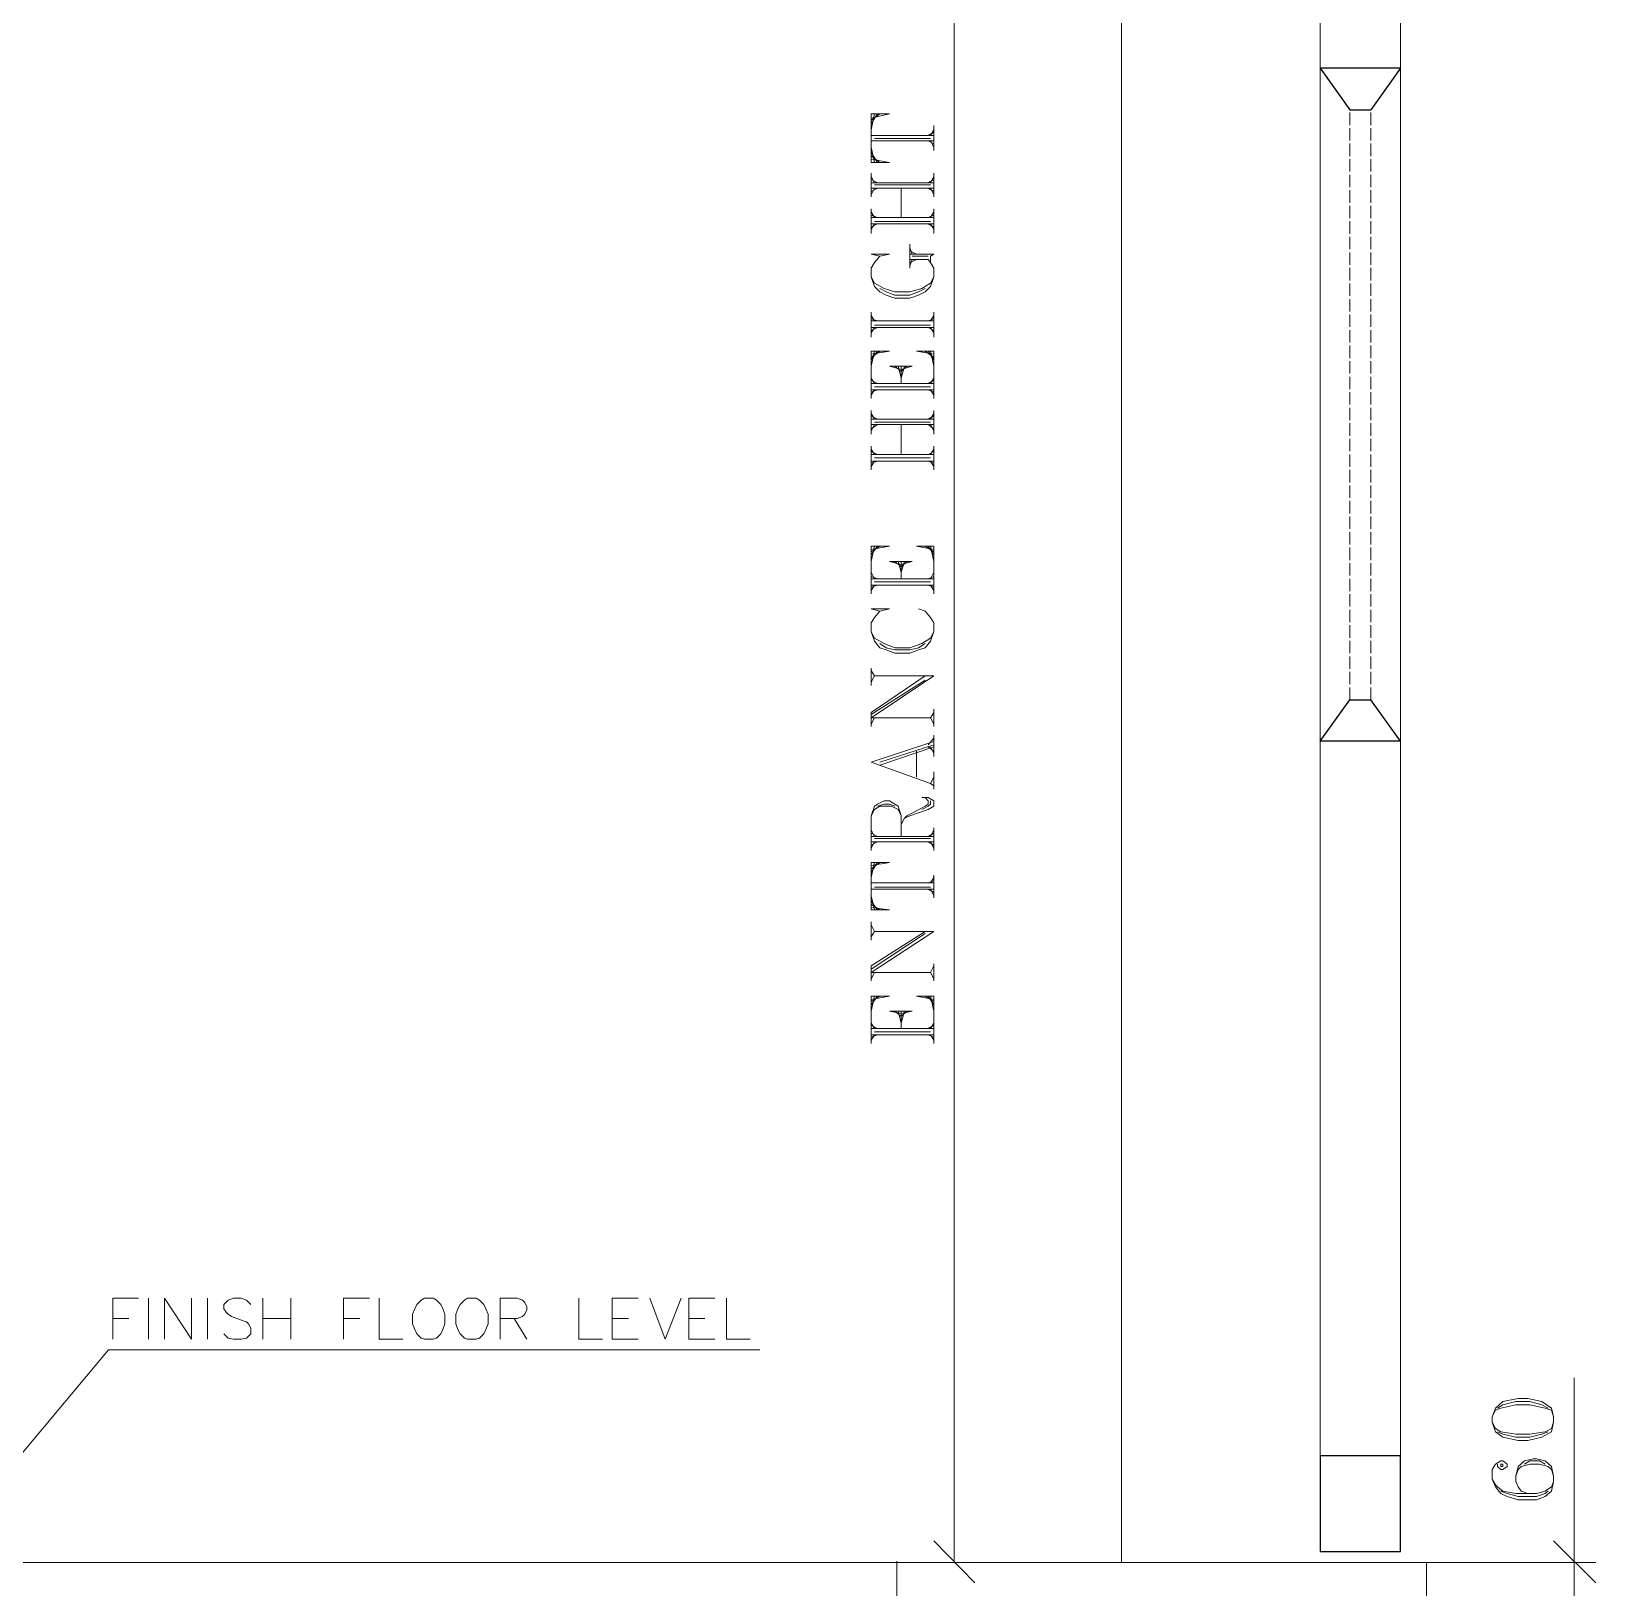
# Model space of a CAD drawing. Header units: inches. Extents: x 21 to 9510, y 4543 to 8390.
# Drawn here: x 7894 to 9404, y 5389 to 6892 of the extents above; entities that cross this region are included whole.
import ezdxf

# ---------------------------------------------------------------- set-up
doc = ezdxf.new("R2010")
doc.units = ezdxf.units.IN
doc.header["$MEASUREMENT"] = 0
doc.linetypes.add('ACAD_ISO02W100', pattern=[15, 12, -3])
doc.layers.add('DL', color=8, linetype='ACAD_ISO02W100', lineweight=0)

msp = doc.modelspace()

# ---------------------------------------------------------------- linework, layer by layer
at = {"ltscale": 4}
for p, q in [((9137.914, 6855.793, -137), (9166.407, 6815.793, -137)), ((9215.348, 6855.793, -137), (9137.914, 6855.793, -137)), ((9137.914, 6855.793, -137), (9166.407, 6815.793, -137)), ((9215.348, 6855.793, -137), (9137.914, 6855.793, -137)), ((9215.348, 6855.793, -137), (9186.856, 6815.793, -137)), ((9215.348, 6855.793, -137), (9186.856, 6815.793, -137)), ((9166.407, 6815.793, -137), (9186.856, 6815.793, -137)), ((9166.407, 6815.793, -137), (9186.856, 6815.793, -137)), ((9137.914, 6206.042, -137), (9166.407, 6246.042, -137)), ((9137.914, 6206.042, -137), (9166.407, 6246.042, -137)), ((9166.407, 6246.042, -137), (9186.856, 6246.042, -137)), ((9166.407, 6246.042, -137), (9186.856, 6246.042, -137)), ((9215.348, 6206.042, -137), (9186.856, 6246.042, -137)), ((9215.348, 6206.042, -137), (9186.856, 6246.042, -137)), ((9215.348, 6206.042, -137), (9137.914, 6206.042, -137)), ((9215.348, 6206.042, -137), (9137.914, 6206.042, -137))]:
    msp.add_line(p, q, dxfattribs=at)
at = {"color": 7, "linetype": 'Continuous', "lineweight": 20, "transparency": 33554666, "elevation": -137}
for points in [[(8945.953, 5413.335), (8945.953, 8082.295), (8945.953, 8082.295)], [(8945.953, 5413.335), (8945.953, 8082.295), (8945.953, 8082.295)], [(9137.914, 5423.748), (9137.914, 7433.539), (9215.348, 7433.539)], [(9137.914, 5423.748), (9137.914, 7433.539), (9215.348, 7433.539)], [(9215.348, 5423.748), (9215.348, 7433.539), (9215.348, 7433.539)], [(9215.348, 5423.748), (9215.348, 7433.539), (9215.348, 7433.539)], [(8784.545, 5413.335), (8784.545, 7413.753), (8784.545, 7413.753)], [(8784.545, 5413.335), (8784.545, 7413.753), (8784.545, 7413.753)], [(8722.065, 6811.858), (8704.362, 6811.858), (8704.362, 6764.997)], [(8704.362, 6796.237), (8707.486, 6811.858), (8707.486, 6811.858)], [(8704.362, 6802.485), (8710.61, 6811.858), (8710.61, 6811.858)], [(8704.362, 6805.609), (8712.693, 6811.858), (8712.693, 6811.858)], [(8704.362, 6807.692), (8722.065, 6811.858), (8722.065, 6811.858)], [(8722.065, 6811.858), (8704.362, 6811.858), (8704.362, 6764.997)], [(8704.362, 6796.237), (8707.486, 6811.858), (8707.486, 6811.858)], [(8704.362, 6802.485), (8710.61, 6811.858), (8710.61, 6811.858)], [(8704.362, 6805.609), (8712.693, 6811.858), (8712.693, 6811.858)], [(8704.362, 6807.692), (8722.065, 6811.858), (8722.065, 6811.858)], [(8761.636, 6791.031), (8764.76, 6796.237), (8764.76, 6796.237)], [(8761.636, 6791.031), (8764.76, 6796.237), (8764.76, 6796.237)], [(8764.76, 6776.452), (8764.76, 6800.403), (8764.76, 6800.403)], [(8764.76, 6776.452), (8764.76, 6800.403), (8764.76, 6800.403)], [(8704.362, 6791.031), (8764.76, 6791.031), (8764.76, 6791.031)], [(8704.362, 6791.031), (8764.76, 6791.031), (8764.76, 6791.031)], [(8704.362, 6785.824), (8764.76, 6785.824), (8764.76, 6785.824)], [(8704.362, 6785.824), (8764.76, 6785.824), (8764.76, 6785.824)], [(8707.486, 6787.907), (8761.636, 6787.907), (8761.636, 6787.907)], [(8707.486, 6787.907), (8761.636, 6787.907), (8761.636, 6787.907)], [(8759.553, 6791.031), (8764.76, 6794.155), (8764.76, 6794.155)], [(8759.553, 6791.031), (8764.76, 6794.155), (8764.76, 6794.155)], [(8759.553, 6785.824), (8764.76, 6782.7), (8764.76, 6782.7)], [(8759.553, 6785.824), (8764.76, 6782.7), (8764.76, 6782.7)], [(8761.636, 6785.824), (8764.76, 6779.576), (8764.76, 6779.576)], [(8761.636, 6785.824), (8764.76, 6779.576), (8764.76, 6779.576)], [(8704.362, 6779.576), (8707.486, 6764.997), (8707.486, 6764.997)], [(8704.362, 6779.576), (8707.486, 6764.997), (8707.486, 6764.997)], [(8704.362, 6774.369), (8710.61, 6764.997), (8710.61, 6764.997)], [(8704.362, 6774.369), (8710.61, 6764.997), (8710.61, 6764.997)], [(8704.362, 6771.245), (8712.693, 6764.997), (8712.693, 6764.997)], [(8704.362, 6771.245), (8712.693, 6764.997), (8712.693, 6764.997)], [(8704.362, 6768.121), (8722.065, 6764.997), (8722.065, 6764.997)], [(8704.362, 6768.121), (8722.065, 6764.997), (8722.065, 6764.997)], [(8704.362, 6764.997), (8722.065, 6764.997), (8722.065, 6764.997)], [(8704.362, 6764.997), (8722.065, 6764.997), (8722.065, 6764.997)], [(8704.362, 6731.674), (8704.362, 6754.584), (8704.362, 6754.584)], [(8704.362, 6731.674), (8704.362, 6754.584), (8704.362, 6754.584)], [(8704.362, 6751.46), (8707.486, 6745.212), (8707.486, 6745.212)], [(8704.362, 6751.46), (8707.486, 6745.212), (8707.486, 6745.212)], [(8761.636, 6745.212), (8764.76, 6751.46), (8764.76, 6751.46)], [(8761.636, 6745.212), (8764.76, 6751.46), (8764.76, 6751.46)], [(8764.76, 6731.674), (8764.76, 6754.584), (8764.76, 6754.584)], [(8764.76, 6731.674), (8764.76, 6754.584), (8764.76, 6754.584)], [(8704.362, 6748.336), (8710.61, 6745.212), (8710.61, 6745.212)], [(8704.362, 6748.336), (8710.61, 6745.212), (8710.61, 6745.212)], [(8704.362, 6745.212), (8764.76, 6745.212), (8764.76, 6745.212)], [(8704.362, 6745.212), (8764.76, 6745.212), (8764.76, 6745.212)], [(8704.362, 6740.005), (8764.76, 6740.005), (8764.76, 6740.005)], [(8704.362, 6733.757), (8707.486, 6740.005), (8707.486, 6740.005)], [(8704.362, 6736.881), (8710.61, 6740.005), (8710.61, 6740.005)], [(8704.362, 6740.005), (8764.76, 6740.005), (8764.76, 6740.005)], [(8704.362, 6733.757), (8707.486, 6740.005), (8707.486, 6740.005)], [(8704.362, 6736.881), (8710.61, 6740.005), (8710.61, 6740.005)], [(8707.486, 6743.129), (8761.636, 6743.129), (8761.636, 6743.129)], [(8707.486, 6743.129), (8761.636, 6743.129), (8761.636, 6743.129)], [(8733.519, 6711.889), (8733.519, 6740.005), (8733.519, 6740.005)], [(8733.519, 6711.889), (8733.519, 6740.005), (8733.519, 6740.005)], [(8759.553, 6745.212), (8764.76, 6748.336), (8764.76, 6748.336)], [(8759.553, 6745.212), (8764.76, 6748.336), (8764.76, 6748.336)], [(8759.553, 6740.005), (8764.76, 6736.881), (8764.76, 6736.881)], [(8759.553, 6740.005), (8764.76, 6736.881), (8764.76, 6736.881)], [(8761.636, 6740.005), (8764.76, 6733.757), (8764.76, 6733.757)], [(8761.636, 6740.005), (8764.76, 6733.757), (8764.76, 6733.757)], [(8704.362, 6696.269), (8704.362, 6720.219), (8704.362, 6720.219)], [(8704.362, 6696.269), (8704.362, 6720.219), (8704.362, 6720.219)], [(8764.76, 6696.269), (8764.76, 6720.219), (8764.76, 6720.219)], [(8764.76, 6696.269), (8764.76, 6720.219), (8764.76, 6720.219)], [(8704.362, 6717.095), (8707.486, 6711.889), (8707.486, 6711.889)], [(8704.362, 6717.095), (8707.486, 6711.889), (8707.486, 6711.889)], [(8704.362, 6713.971), (8710.61, 6711.889), (8710.61, 6711.889)], [(8704.362, 6713.971), (8710.61, 6711.889), (8710.61, 6711.889)], [(8704.362, 6711.889), (8764.76, 6711.889), (8764.76, 6711.889)], [(8704.362, 6711.889), (8764.76, 6711.889), (8764.76, 6711.889)], [(8704.362, 6705.641), (8764.76, 6705.641), (8764.76, 6705.641)], [(8704.362, 6700.434), (8707.486, 6705.641), (8707.486, 6705.641)], [(8704.362, 6702.517), (8710.61, 6705.641), (8710.61, 6705.641)], [(8704.362, 6705.641), (8764.76, 6705.641), (8764.76, 6705.641)], [(8704.362, 6700.434), (8707.486, 6705.641), (8707.486, 6705.641)], [(8704.362, 6702.517), (8710.61, 6705.641), (8710.61, 6705.641)], [(8707.486, 6707.723), (8761.636, 6707.723), (8761.636, 6707.723)], [(8707.486, 6707.723), (8761.636, 6707.723), (8761.636, 6707.723)], [(8759.553, 6711.889), (8764.76, 6713.971), (8764.76, 6713.971)], [(8759.553, 6711.889), (8764.76, 6713.971), (8764.76, 6713.971)], [(8759.553, 6705.641), (8764.76, 6702.517), (8764.76, 6702.517)], [(8759.553, 6705.641), (8764.76, 6702.517), (8764.76, 6702.517)], [(8761.636, 6711.889), (8764.76, 6717.095), (8764.76, 6717.095)], [(8761.636, 6711.889), (8764.76, 6717.095), (8764.76, 6717.095)], [(8761.636, 6705.641), (8764.76, 6700.434), (8764.76, 6700.434)], [(8761.636, 6705.641), (8764.76, 6700.434), (8764.76, 6700.434)], [(8712.693, 6674.4), (8704.362, 6676.483), (8722.065, 6676.483), (8712.693, 6674.4), (8707.486, 6668.152), (8704.362, 6662.946), (8704.362, 6654.615), (8707.486, 6645.243), (8712.693, 6640.036), (8718.941, 6636.912), (8727.271, 6633.788), (8741.85, 6633.788), (8750.181, 6636.912), (8756.429, 6640.036), (8761.636, 6645.243), (8764.76, 6654.615), (8764.76, 6662.946), (8761.636, 6668.152), (8761.636, 6674.4), (8764.76, 6676.483), (8741.85, 6676.483)], [(8712.693, 6674.4), (8704.362, 6676.483), (8722.065, 6676.483), (8712.693, 6674.4), (8707.486, 6668.152), (8704.362, 6662.946), (8704.362, 6654.615), (8707.486, 6645.243), (8712.693, 6640.036), (8718.941, 6636.912), (8727.271, 6633.788), (8741.85, 6633.788), (8750.181, 6636.912), (8756.429, 6640.036), (8761.636, 6645.243), (8764.76, 6654.615), (8764.76, 6662.946), (8761.636, 6668.152), (8761.636, 6674.4), (8764.76, 6676.483), (8741.85, 6676.483)], [(8741.85, 6662.946), (8741.85, 6685.855), (8741.85, 6685.855)], [(8741.85, 6662.946), (8741.85, 6685.855), (8741.85, 6685.855)], [(8741.85, 6682.731), (8743.933, 6676.483), (8743.933, 6676.483)], [(8741.85, 6682.731), (8743.933, 6676.483), (8743.933, 6676.483)], [(8741.85, 6679.607), (8748.098, 6676.483), (8748.098, 6676.483)], [(8741.85, 6679.607), (8748.098, 6676.483), (8748.098, 6676.483)], [(8741.85, 6671.276), (8759.553, 6671.276), (8761.636, 6668.152)], [(8741.85, 6665.028), (8743.933, 6671.276), (8743.933, 6671.276)], [(8741.85, 6668.152), (8748.098, 6671.276), (8748.098, 6671.276)], [(8741.85, 6671.276), (8759.553, 6671.276), (8761.636, 6668.152)], [(8741.85, 6665.028), (8743.933, 6671.276), (8743.933, 6671.276)], [(8741.85, 6668.152), (8748.098, 6671.276), (8748.098, 6671.276)], [(8743.933, 6674.4), (8759.553, 6674.4), (8759.553, 6674.4)], [(8743.933, 6674.4), (8759.553, 6674.4), (8759.553, 6674.4)], [(8704.362, 6654.615), (8707.486, 6648.367), (8716.858, 6643.16), (8727.271, 6640.036), (8741.85, 6640.036), (8753.305, 6643.16), (8761.636, 6648.367), (8764.76, 6654.615)], [(8704.362, 6654.615), (8707.486, 6648.367), (8716.858, 6643.16), (8727.271, 6640.036), (8741.85, 6640.036), (8753.305, 6643.16), (8761.636, 6648.367), (8764.76, 6654.615)], [(8712.693, 6643.16), (8718.941, 6640.036), (8727.271, 6636.912), (8741.85, 6636.912), (8750.181, 6640.036), (8756.429, 6643.16)], [(8712.693, 6643.16), (8718.941, 6640.036), (8727.271, 6636.912), (8741.85, 6636.912), (8750.181, 6640.036), (8756.429, 6643.16)], [(8704.362, 6596.3), (8704.362, 6620.251), (8704.362, 6620.251)], [(8704.362, 6596.3), (8704.362, 6620.251), (8704.362, 6620.251)], [(8704.362, 6617.127), (8707.486, 6611.92), (8707.486, 6611.92)], [(8704.362, 6617.127), (8707.486, 6611.92), (8707.486, 6611.92)], [(8761.636, 6611.92), (8764.76, 6617.127), (8764.76, 6617.127)], [(8761.636, 6611.92), (8764.76, 6617.127), (8764.76, 6617.127)], [(8764.76, 6596.3), (8764.76, 6620.251), (8764.76, 6620.251)], [(8764.76, 6596.3), (8764.76, 6620.251), (8764.76, 6620.251)], [(8704.362, 6614.003), (8710.61, 6611.92), (8710.61, 6611.92)], [(8704.362, 6614.003), (8710.61, 6611.92), (8710.61, 6611.92)], [(8704.362, 6611.92), (8764.76, 6611.92), (8764.76, 6611.92)], [(8704.362, 6611.92), (8764.76, 6611.92), (8764.76, 6611.92)], [(8704.362, 6605.672), (8764.76, 6605.672), (8764.76, 6605.672)], [(8704.362, 6600.465), (8707.486, 6605.672), (8707.486, 6605.672)], [(8704.362, 6602.548), (8710.61, 6605.672), (8710.61, 6605.672)], [(8704.362, 6605.672), (8764.76, 6605.672), (8764.76, 6605.672)], [(8704.362, 6600.465), (8707.486, 6605.672), (8707.486, 6605.672)], [(8704.362, 6602.548), (8710.61, 6605.672), (8710.61, 6605.672)], [(8707.486, 6607.754), (8761.636, 6607.754), (8761.636, 6607.754)], [(8707.486, 6607.754), (8761.636, 6607.754), (8761.636, 6607.754)], [(8759.553, 6611.92), (8764.76, 6614.003), (8764.76, 6614.003)], [(8759.553, 6611.92), (8764.76, 6614.003), (8764.76, 6614.003)], [(8759.553, 6605.672), (8764.76, 6602.548), (8764.76, 6602.548)], [(8759.553, 6605.672), (8764.76, 6602.548), (8764.76, 6602.548)], [(8761.636, 6605.672), (8764.76, 6600.465), (8764.76, 6600.465)], [(8761.636, 6605.672), (8764.76, 6600.465), (8764.76, 6600.465)], [(8704.362, 6536.943), (8704.362, 6582.762), (8722.065, 6582.762)], [(8704.362, 6568.183), (8707.486, 6582.762), (8707.486, 6582.762)], [(8704.362, 6574.432), (8710.61, 6582.762), (8710.61, 6582.762)], [(8704.362, 6576.514), (8712.693, 6582.762), (8712.693, 6582.762)], [(8704.362, 6579.638), (8722.065, 6582.762), (8722.065, 6582.762)], [(8704.362, 6536.943), (8704.362, 6582.762), (8722.065, 6582.762)], [(8704.362, 6568.183), (8707.486, 6582.762), (8707.486, 6582.762)], [(8704.362, 6574.432), (8710.61, 6582.762), (8710.61, 6582.762)], [(8704.362, 6576.514), (8712.693, 6582.762), (8712.693, 6582.762)], [(8704.362, 6579.638), (8722.065, 6582.762), (8722.065, 6582.762)], [(8764.76, 6536.943), (8764.76, 6582.762), (8748.098, 6582.762)], [(8764.76, 6579.638), (8748.098, 6582.762), (8748.098, 6582.762)], [(8764.76, 6536.943), (8764.76, 6582.762), (8748.098, 6582.762)], [(8764.76, 6579.638), (8748.098, 6582.762), (8748.098, 6582.762)], [(8764.76, 6576.514), (8756.429, 6582.762), (8756.429, 6582.762)], [(8764.76, 6576.514), (8756.429, 6582.762), (8756.429, 6582.762)], [(8764.76, 6574.432), (8759.553, 6582.762), (8759.553, 6582.762)], [(8764.76, 6574.432), (8759.553, 6582.762), (8759.553, 6582.762)], [(8764.76, 6568.183), (8761.636, 6582.762), (8761.636, 6582.762)], [(8764.76, 6568.183), (8761.636, 6582.762), (8761.636, 6582.762)], [(8704.362, 6556.729), (8707.486, 6551.522), (8707.486, 6551.522)], [(8704.362, 6556.729), (8707.486, 6551.522), (8707.486, 6551.522)], [(8704.362, 6554.646), (8710.61, 6551.522), (8710.61, 6551.522)], [(8704.362, 6554.646), (8710.61, 6551.522), (8710.61, 6551.522)], [(8722.065, 6568.183), (8743.933, 6568.183), (8743.933, 6568.183)], [(8722.065, 6568.183), (8733.519, 6565.059), (8743.933, 6568.183)], [(8722.065, 6568.183), (8743.933, 6568.183), (8743.933, 6568.183)], [(8722.065, 6568.183), (8733.519, 6565.059), (8743.933, 6568.183)], [(8727.271, 6568.183), (8733.519, 6562.977), (8738.726, 6568.183)], [(8727.271, 6568.183), (8733.519, 6562.977), (8738.726, 6568.183)], [(8730.395, 6568.183), (8733.519, 6556.729), (8736.643, 6568.183)], [(8730.395, 6568.183), (8733.519, 6556.729), (8736.643, 6568.183)], [(8733.519, 6551.522), (8733.519, 6568.183), (8733.519, 6568.183)], [(8733.519, 6551.522), (8733.519, 6568.183), (8733.519, 6568.183)], [(8759.553, 6551.522), (8764.76, 6554.646), (8764.76, 6554.646)], [(8759.553, 6551.522), (8764.76, 6554.646), (8764.76, 6554.646)], [(8761.636, 6551.522), (8764.76, 6556.729), (8764.76, 6556.729)], [(8761.636, 6551.522), (8764.76, 6556.729), (8764.76, 6556.729)], [(8704.362, 6551.522), (8764.76, 6551.522), (8764.76, 6551.522)], [(8704.362, 6551.522), (8764.76, 6551.522), (8764.76, 6551.522)], [(8704.362, 6545.274), (8764.76, 6545.274), (8764.76, 6545.274)], [(8704.362, 6540.067), (8707.486, 6545.274), (8707.486, 6545.274)], [(8704.362, 6543.191), (8710.61, 6545.274), (8710.61, 6545.274)], [(8704.362, 6545.274), (8764.76, 6545.274), (8764.76, 6545.274)], [(8704.362, 6540.067), (8707.486, 6545.274), (8707.486, 6545.274)], [(8704.362, 6543.191), (8710.61, 6545.274), (8710.61, 6545.274)], [(8707.486, 6548.398), (8761.636, 6548.398), (8761.636, 6548.398)], [(8707.486, 6548.398), (8761.636, 6548.398), (8761.636, 6548.398)], [(8759.553, 6545.274), (8764.76, 6543.191), (8764.76, 6543.191)], [(8759.553, 6545.274), (8764.76, 6543.191), (8764.76, 6543.191)], [(8761.636, 6545.274), (8764.76, 6540.067), (8764.76, 6540.067)], [(8761.636, 6545.274), (8764.76, 6540.067), (8764.76, 6540.067)], [(8704.362, 6502.579), (8704.362, 6525.488), (8704.362, 6525.488)], [(8704.362, 6502.579), (8704.362, 6525.488), (8704.362, 6525.488)], [(8764.76, 6502.579), (8764.76, 6525.488), (8764.76, 6525.488)], [(8764.76, 6502.579), (8764.76, 6525.488), (8764.76, 6525.488)], [(8704.362, 6522.364), (8707.486, 6517.158), (8707.486, 6517.158)], [(8704.362, 6522.364), (8707.486, 6517.158), (8707.486, 6517.158)], [(8704.362, 6520.282), (8710.61, 6517.158), (8710.61, 6517.158)], [(8704.362, 6520.282), (8710.61, 6517.158), (8710.61, 6517.158)], [(8704.362, 6517.158), (8764.76, 6517.158), (8764.76, 6517.158)], [(8704.362, 6517.158), (8764.76, 6517.158), (8764.76, 6517.158)], [(8704.362, 6511.951), (8764.76, 6511.951), (8764.76, 6511.951)], [(8704.362, 6505.703), (8707.486, 6511.951), (8707.486, 6511.951)], [(8704.362, 6507.786), (8710.61, 6511.951), (8710.61, 6511.951)], [(8704.362, 6511.951), (8764.76, 6511.951), (8764.76, 6511.951)], [(8704.362, 6505.703), (8707.486, 6511.951), (8707.486, 6511.951)], [(8704.362, 6507.786), (8710.61, 6511.951), (8710.61, 6511.951)], [(8707.486, 6514.034), (8761.636, 6514.034), (8761.636, 6514.034)], [(8707.486, 6514.034), (8761.636, 6514.034), (8761.636, 6514.034)], [(8733.519, 6482.793), (8733.519, 6511.951), (8733.519, 6511.951)], [(8733.519, 6482.793), (8733.519, 6511.951), (8733.519, 6511.951)], [(8759.553, 6517.158), (8764.76, 6520.282), (8764.76, 6520.282)], [(8759.553, 6517.158), (8764.76, 6520.282), (8764.76, 6520.282)], [(8759.553, 6511.951), (8764.76, 6507.786), (8764.76, 6507.786)], [(8759.553, 6511.951), (8764.76, 6507.786), (8764.76, 6507.786)], [(8761.636, 6517.158), (8764.76, 6522.364), (8764.76, 6522.364)], [(8761.636, 6517.158), (8764.76, 6522.364), (8764.76, 6522.364)], [(8761.636, 6511.951), (8764.76, 6505.703), (8764.76, 6505.703)], [(8761.636, 6511.951), (8764.76, 6505.703), (8764.76, 6505.703)], [(8704.362, 6468.215), (8704.362, 6491.124), (8704.362, 6491.124)], [(8704.362, 6468.215), (8704.362, 6491.124), (8704.362, 6491.124)], [(8704.362, 6488), (8707.486, 6482.793), (8707.486, 6482.793)], [(8704.362, 6488), (8707.486, 6482.793), (8707.486, 6482.793)], [(8704.362, 6485.917), (8710.61, 6482.793), (8710.61, 6482.793)], [(8704.362, 6485.917), (8710.61, 6482.793), (8710.61, 6482.793)], [(8704.362, 6482.793), (8764.76, 6482.793), (8764.76, 6482.793)], [(8704.362, 6482.793), (8764.76, 6482.793), (8764.76, 6482.793)], [(8707.486, 6479.669), (8761.636, 6479.669), (8761.636, 6479.669)], [(8707.486, 6479.669), (8761.636, 6479.669), (8761.636, 6479.669)], [(8759.553, 6482.793), (8764.76, 6485.917), (8764.76, 6485.917)], [(8759.553, 6482.793), (8764.76, 6485.917), (8764.76, 6485.917)], [(8761.636, 6482.793), (8764.76, 6488), (8764.76, 6488)], [(8761.636, 6482.793), (8764.76, 6488), (8764.76, 6488)], [(8764.76, 6468.215), (8764.76, 6491.124), (8764.76, 6491.124)], [(8764.76, 6468.215), (8764.76, 6491.124), (8764.76, 6491.124)], [(8704.362, 6476.545), (8764.76, 6476.545), (8764.76, 6476.545)], [(8704.362, 6471.339), (8707.486, 6476.545), (8707.486, 6476.545)], [(8704.362, 6474.463), (8710.61, 6476.545), (8710.61, 6476.545)], [(8704.362, 6476.545), (8764.76, 6476.545), (8764.76, 6476.545)], [(8704.362, 6471.339), (8707.486, 6476.545), (8707.486, 6476.545)], [(8704.362, 6474.463), (8710.61, 6476.545), (8710.61, 6476.545)], [(8759.553, 6476.545), (8764.76, 6474.463), (8764.76, 6474.463)], [(8759.553, 6476.545), (8764.76, 6474.463), (8764.76, 6474.463)], [(8761.636, 6476.545), (8764.76, 6471.339), (8764.76, 6471.339)], [(8761.636, 6476.545), (8764.76, 6471.339), (8764.76, 6471.339)], [(8704.362, 6348.46), (8704.362, 6394.279), (8722.065, 6394.279)], [(8704.362, 6379.701), (8707.486, 6394.279), (8707.486, 6394.279)], [(8704.362, 6385.949), (8710.61, 6394.279), (8710.61, 6394.279)], [(8704.362, 6389.073), (8712.693, 6394.279), (8712.693, 6394.279)], [(8704.362, 6391.155), (8722.065, 6394.279), (8722.065, 6394.279)], [(8704.362, 6348.46), (8704.362, 6394.279), (8722.065, 6394.279)], [(8704.362, 6379.701), (8707.486, 6394.279), (8707.486, 6394.279)], [(8704.362, 6385.949), (8710.61, 6394.279), (8710.61, 6394.279)], [(8704.362, 6389.073), (8712.693, 6394.279), (8712.693, 6394.279)], [(8704.362, 6391.155), (8722.065, 6394.279), (8722.065, 6394.279)], [(8764.76, 6348.46), (8764.76, 6394.279), (8748.098, 6394.279)], [(8764.76, 6391.155), (8748.098, 6394.279), (8748.098, 6394.279)], [(8764.76, 6348.46), (8764.76, 6394.279), (8748.098, 6394.279)], [(8764.76, 6391.155), (8748.098, 6394.279), (8748.098, 6394.279)], [(8764.76, 6389.073), (8756.429, 6394.279), (8756.429, 6394.279)], [(8764.76, 6389.073), (8756.429, 6394.279), (8756.429, 6394.279)], [(8764.76, 6385.949), (8759.553, 6394.279), (8759.553, 6394.279)], [(8764.76, 6385.949), (8759.553, 6394.279), (8759.553, 6394.279)], [(8764.76, 6379.701), (8761.636, 6394.279), (8761.636, 6394.279)], [(8764.76, 6379.701), (8761.636, 6394.279), (8761.636, 6394.279)], [(8722.065, 6379.701), (8743.933, 6379.701), (8743.933, 6379.701)], [(8722.065, 6379.701), (8733.519, 6376.577), (8743.933, 6379.701)], [(8722.065, 6379.701), (8743.933, 6379.701), (8743.933, 6379.701)], [(8722.065, 6379.701), (8733.519, 6376.577), (8743.933, 6379.701)], [(8727.271, 6379.701), (8733.519, 6374.494), (8738.726, 6379.701)], [(8727.271, 6379.701), (8733.519, 6374.494), (8738.726, 6379.701)], [(8730.395, 6379.701), (8733.519, 6369.287), (8736.643, 6379.701)], [(8730.395, 6379.701), (8733.519, 6369.287), (8736.643, 6379.701)], [(8733.519, 6363.039), (8733.519, 6379.701), (8733.519, 6379.701)], [(8733.519, 6363.039), (8733.519, 6379.701), (8733.519, 6379.701)], [(8704.362, 6369.287), (8707.486, 6363.039), (8707.486, 6363.039)], [(8704.362, 6369.287), (8707.486, 6363.039), (8707.486, 6363.039)], [(8704.362, 6365.122), (8710.61, 6363.039), (8710.61, 6363.039)], [(8704.362, 6365.122), (8710.61, 6363.039), (8710.61, 6363.039)], [(8704.362, 6363.039), (8764.76, 6363.039), (8764.76, 6363.039)], [(8704.362, 6363.039), (8764.76, 6363.039), (8764.76, 6363.039)], [(8707.486, 6359.915), (8761.636, 6359.915), (8761.636, 6359.915)], [(8707.486, 6359.915), (8761.636, 6359.915), (8761.636, 6359.915)], [(8759.553, 6363.039), (8764.76, 6365.122), (8764.76, 6365.122)], [(8759.553, 6363.039), (8764.76, 6365.122), (8764.76, 6365.122)], [(8761.636, 6363.039), (8764.76, 6369.287), (8764.76, 6369.287)], [(8761.636, 6363.039), (8764.76, 6369.287), (8764.76, 6369.287)], [(8704.362, 6356.791), (8764.76, 6356.791), (8764.76, 6356.791)], [(8704.362, 6351.584), (8707.486, 6356.791), (8707.486, 6356.791)], [(8704.362, 6354.708), (8710.61, 6356.791), (8710.61, 6356.791)], [(8704.362, 6356.791), (8764.76, 6356.791), (8764.76, 6356.791)], [(8704.362, 6351.584), (8707.486, 6356.791), (8707.486, 6356.791)], [(8704.362, 6354.708), (8710.61, 6356.791), (8710.61, 6356.791)], [(8759.553, 6356.791), (8764.76, 6354.708), (8764.76, 6354.708)], [(8759.553, 6356.791), (8764.76, 6354.708), (8764.76, 6354.708)], [(8761.636, 6356.791), (8764.76, 6351.584), (8764.76, 6351.584)], [(8761.636, 6356.791), (8764.76, 6351.584), (8764.76, 6351.584)], [(8712.693, 6331.799), (8704.362, 6333.881), (8722.065, 6333.881), (8712.693, 6331.799), (8707.486, 6325.551), (8704.362, 6320.344), (8704.362, 6312.013), (8707.486, 6302.641), (8712.693, 6296.393), (8718.941, 6294.31), (8727.271, 6291.186), (8741.85, 6291.186), (8750.181, 6294.31), (8756.429, 6296.393), (8761.636, 6302.641), (8764.76, 6312.013), (8764.76, 6320.344), (8761.636, 6325.551), (8756.429, 6331.799), (8750.181, 6333.881)], [(8712.693, 6331.799), (8704.362, 6333.881), (8722.065, 6333.881), (8712.693, 6331.799), (8707.486, 6325.551), (8704.362, 6320.344), (8704.362, 6312.013), (8707.486, 6302.641), (8712.693, 6296.393), (8718.941, 6294.31), (8727.271, 6291.186), (8741.85, 6291.186), (8750.181, 6294.31), (8756.429, 6296.393), (8761.636, 6302.641), (8764.76, 6312.013), (8764.76, 6320.344), (8761.636, 6325.551), (8756.429, 6331.799), (8750.181, 6333.881)], [(8704.362, 6312.013), (8707.486, 6305.765), (8716.858, 6300.559), (8727.271, 6296.393), (8741.85, 6296.393), (8753.305, 6300.559), (8761.636, 6305.765), (8764.76, 6312.013)], [(8704.362, 6312.013), (8707.486, 6305.765), (8716.858, 6300.559), (8727.271, 6296.393), (8741.85, 6296.393), (8753.305, 6300.559), (8761.636, 6305.765), (8764.76, 6312.013)], [(8712.693, 6300.559), (8718.941, 6296.393), (8727.271, 6294.31), (8741.85, 6294.31), (8750.181, 6296.393), (8756.429, 6300.559)], [(8712.693, 6300.559), (8718.941, 6296.393), (8727.271, 6294.31), (8741.85, 6294.31), (8750.181, 6296.393), (8756.429, 6300.559)], [(8704.362, 6259.946), (8704.362, 6276.608), (8704.362, 6276.608)], [(8704.362, 6259.946), (8704.362, 6276.608), (8704.362, 6276.608)], [(8704.362, 6263.07), (8707.486, 6269.318), (8704.362, 6274.525)], [(8704.362, 6263.07), (8707.486, 6269.318), (8704.362, 6274.525)], [(8761.636, 6228.706), (8704.362, 6228.706), (8764.76, 6269.318)], [(8704.362, 6233.913), (8756.429, 6269.318), (8756.429, 6269.318)], [(8761.636, 6228.706), (8704.362, 6228.706), (8764.76, 6269.318)], [(8704.362, 6233.913), (8756.429, 6269.318), (8756.429, 6269.318)], [(8707.486, 6269.318), (8764.76, 6269.318), (8764.76, 6269.318)], [(8707.486, 6269.318), (8764.76, 6269.318), (8764.76, 6269.318)], [(8704.362, 6231.83), (8756.429, 6265.153), (8756.429, 6265.153)], [(8704.362, 6231.83), (8756.429, 6265.153), (8756.429, 6265.153)], [(8764.76, 6220.375), (8764.76, 6237.037), (8764.76, 6237.037)], [(8764.76, 6220.375), (8764.76, 6237.037), (8764.76, 6237.037)], [(8704.362, 6220.375), (8704.362, 6233.913), (8704.362, 6233.913)], [(8704.362, 6220.375), (8704.362, 6233.913), (8704.362, 6233.913)], [(8704.362, 6222.458), (8707.486, 6228.706), (8707.486, 6228.706)], [(8704.362, 6222.458), (8707.486, 6228.706), (8707.486, 6228.706)], [(8764.76, 6222.458), (8761.636, 6228.706), (8764.76, 6233.913)], [(8764.76, 6222.458), (8761.636, 6228.706), (8764.76, 6233.913)], [(8759.553, 6202.672), (8764.76, 6208.92), (8764.76, 6208.92)], [(8759.553, 6202.672), (8764.76, 6208.92), (8764.76, 6208.92)], [(8764.76, 6191.218), (8764.76, 6212.044), (8764.76, 6212.044)], [(8764.76, 6191.218), (8764.76, 6212.044), (8764.76, 6212.044)], [(8704.362, 6186.011), (8764.76, 6205.796), (8764.76, 6205.796)], [(8704.362, 6186.011), (8764.76, 6205.796), (8764.76, 6205.796)], [(8712.693, 6186.011), (8764.76, 6202.672), (8764.76, 6202.672)], [(8712.693, 6186.011), (8764.76, 6202.672), (8764.76, 6202.672)], [(8712.693, 6182.887), (8764.76, 6200.59), (8764.76, 6200.59)], [(8712.693, 6182.887), (8764.76, 6200.59), (8764.76, 6200.59)], [(8748.098, 6171.432), (8748.098, 6196.424), (8748.098, 6196.424)], [(8748.098, 6171.432), (8748.098, 6196.424), (8748.098, 6196.424)], [(8759.553, 6200.59), (8764.76, 6196.424), (8764.76, 6196.424)], [(8759.553, 6200.59), (8764.76, 6196.424), (8764.76, 6196.424)], [(8761.636, 6200.59), (8764.76, 6194.342), (8764.76, 6194.342)], [(8761.636, 6200.59), (8764.76, 6194.342), (8764.76, 6194.342)], [(8704.362, 6186.011), (8761.636, 6165.184), (8761.636, 6165.184)], [(8704.362, 6186.011), (8761.636, 6165.184), (8761.636, 6165.184)], [(8764.76, 6159.977), (8764.76, 6176.639), (8764.76, 6176.639)], [(8764.76, 6159.977), (8764.76, 6176.639), (8764.76, 6176.639)], [(8764.76, 6163.101), (8761.636, 6165.184), (8764.76, 6171.432)], [(8764.76, 6163.101), (8761.636, 6165.184), (8764.76, 6171.432)], [(8704.362, 6100.621), (8704.362, 6133.944), (8707.486, 6143.316), (8710.61, 6145.399), (8716.858, 6148.523), (8722.065, 6148.523), (8727.271, 6145.399), (8730.395, 6143.316), (8733.519, 6133.944), (8733.519, 6114.158)], [(8704.362, 6100.621), (8704.362, 6133.944), (8707.486, 6143.316), (8710.61, 6145.399), (8716.858, 6148.523), (8722.065, 6148.523), (8727.271, 6145.399), (8730.395, 6143.316), (8733.519, 6133.944), (8733.519, 6114.158)], [(8733.519, 6125.613), (8736.643, 6131.861), (8741.85, 6133.944), (8759.553, 6140.192), (8764.76, 6143.316), (8764.76, 6148.523), (8759.553, 6151.647), (8753.305, 6151.647)], [(8733.519, 6125.613), (8736.643, 6131.861), (8741.85, 6133.944), (8759.553, 6140.192), (8764.76, 6143.316), (8764.76, 6148.523), (8759.553, 6151.647), (8753.305, 6151.647)], [(8736.643, 6131.861), (8738.726, 6133.944), (8756.429, 6143.316), (8759.553, 6145.399), (8759.553, 6148.523), (8756.429, 6151.647)], [(8736.643, 6131.861), (8738.726, 6133.944), (8756.429, 6143.316), (8759.553, 6145.399), (8759.553, 6148.523), (8756.429, 6151.647)], [(8753.305, 6140.192), (8759.553, 6143.316), (8761.636, 6145.399), (8761.636, 6148.523)], [(8753.305, 6140.192), (8759.553, 6143.316), (8761.636, 6145.399), (8761.636, 6148.523)], [(8704.362, 6133.944), (8707.486, 6140.192), (8712.693, 6143.316), (8724.147, 6143.316), (8730.395, 6140.192), (8733.519, 6133.944)], [(8704.362, 6133.944), (8707.486, 6140.192), (8712.693, 6143.316), (8724.147, 6143.316), (8730.395, 6140.192), (8733.519, 6133.944)], [(8710.61, 6143.316), (8716.858, 6145.399), (8722.065, 6145.399), (8727.271, 6143.316)], [(8710.61, 6143.316), (8716.858, 6145.399), (8722.065, 6145.399), (8727.271, 6143.316)], [(8704.362, 6120.406), (8707.486, 6114.158), (8707.486, 6114.158)], [(8704.362, 6120.406), (8707.486, 6114.158), (8707.486, 6114.158)], [(8704.362, 6117.282), (8710.61, 6114.158), (8710.61, 6114.158)], [(8704.362, 6117.282), (8710.61, 6114.158), (8710.61, 6114.158)], [(8759.553, 6114.158), (8764.76, 6117.282), (8764.76, 6117.282)], [(8759.553, 6114.158), (8764.76, 6117.282), (8764.76, 6117.282)], [(8761.636, 6114.158), (8764.76, 6120.406), (8764.76, 6120.406)], [(8761.636, 6114.158), (8764.76, 6120.406), (8764.76, 6120.406)], [(8764.76, 6100.621), (8764.76, 6122.489), (8764.76, 6122.489)], [(8764.76, 6100.621), (8764.76, 6122.489), (8764.76, 6122.489)], [(8704.362, 6114.158), (8764.76, 6114.158), (8764.76, 6114.158)], [(8704.362, 6114.158), (8764.76, 6114.158), (8764.76, 6114.158)], [(8704.362, 6108.952), (8764.76, 6108.952), (8764.76, 6108.952)], [(8704.362, 6102.704), (8707.486, 6108.952), (8707.486, 6108.952)], [(8704.362, 6105.828), (8710.61, 6108.952), (8710.61, 6108.952)], [(8704.362, 6108.952), (8764.76, 6108.952), (8764.76, 6108.952)], [(8704.362, 6102.704), (8707.486, 6108.952), (8707.486, 6108.952)], [(8704.362, 6105.828), (8710.61, 6108.952), (8710.61, 6108.952)], [(8707.486, 6112.076), (8761.636, 6112.076), (8761.636, 6112.076)], [(8707.486, 6112.076), (8761.636, 6112.076), (8761.636, 6112.076)], [(8759.553, 6108.952), (8764.76, 6105.828), (8764.76, 6105.828)], [(8759.553, 6108.952), (8764.76, 6105.828), (8764.76, 6105.828)], [(8761.636, 6108.952), (8764.76, 6102.704), (8764.76, 6102.704)], [(8761.636, 6108.952), (8764.76, 6102.704), (8764.76, 6102.704)], [(8722.065, 6089.166), (8704.362, 6089.166), (8704.362, 6043.347)], [(8704.362, 6074.587), (8707.486, 6089.166), (8707.486, 6089.166)], [(8704.362, 6079.794), (8710.61, 6089.166), (8710.61, 6089.166)], [(8704.362, 6082.918), (8712.693, 6089.166), (8712.693, 6089.166)], [(8704.362, 6086.042), (8722.065, 6089.166), (8722.065, 6089.166)], [(8722.065, 6089.166), (8704.362, 6089.166), (8704.362, 6043.347)], [(8704.362, 6074.587), (8707.486, 6089.166), (8707.486, 6089.166)], [(8704.362, 6079.794), (8710.61, 6089.166), (8710.61, 6089.166)], [(8704.362, 6082.918), (8712.693, 6089.166), (8712.693, 6089.166)], [(8704.362, 6086.042), (8722.065, 6089.166), (8722.065, 6089.166)], [(8759.553, 6069.381), (8764.76, 6071.463), (8764.76, 6071.463)], [(8759.553, 6069.381), (8764.76, 6071.463), (8764.76, 6071.463)], [(8761.636, 6069.381), (8764.76, 6074.587), (8764.76, 6074.587)], [(8761.636, 6069.381), (8764.76, 6074.587), (8764.76, 6074.587)], [(8764.76, 6054.802), (8764.76, 6076.67), (8764.76, 6076.67)], [(8764.76, 6054.802), (8764.76, 6076.67), (8764.76, 6076.67)], [(8704.362, 6069.381), (8764.76, 6069.381), (8764.76, 6069.381)], [(8704.362, 6069.381), (8764.76, 6069.381), (8764.76, 6069.381)], [(8704.362, 6063.133), (8764.76, 6063.133), (8764.76, 6063.133)], [(8704.362, 6063.133), (8764.76, 6063.133), (8764.76, 6063.133)], [(8704.362, 6056.884), (8707.486, 6043.347), (8707.486, 6043.347)], [(8704.362, 6056.884), (8707.486, 6043.347), (8707.486, 6043.347)], [(8707.486, 6065.215), (8761.636, 6065.215), (8761.636, 6065.215)], [(8707.486, 6065.215), (8761.636, 6065.215), (8761.636, 6065.215)], [(8759.553, 6063.133), (8764.76, 6060.009), (8764.76, 6060.009)], [(8759.553, 6063.133), (8764.76, 6060.009), (8764.76, 6060.009)], [(8761.636, 6063.133), (8764.76, 6056.884), (8764.76, 6056.884)], [(8761.636, 6063.133), (8764.76, 6056.884), (8764.76, 6056.884)], [(8704.362, 6051.678), (8710.61, 6043.347), (8710.61, 6043.347)], [(8704.362, 6051.678), (8710.61, 6043.347), (8710.61, 6043.347)], [(8704.362, 6048.554), (8712.693, 6043.347), (8712.693, 6043.347)], [(8704.362, 6048.554), (8712.693, 6043.347), (8712.693, 6043.347)], [(8704.362, 6045.43), (8722.065, 6043.347), (8722.065, 6043.347)], [(8704.362, 6045.43), (8722.065, 6043.347), (8722.065, 6043.347)], [(8704.362, 6043.347), (8722.065, 6043.347), (8722.065, 6043.347)], [(8704.362, 6043.347), (8722.065, 6043.347), (8722.065, 6043.347)], [(8704.362, 6014.189), (8704.362, 6031.892), (8704.362, 6031.892)], [(8704.362, 6014.189), (8704.362, 6031.892), (8704.362, 6031.892)], [(8704.362, 6017.313), (8707.486, 6022.52), (8704.362, 6028.768)], [(8704.362, 6017.313), (8707.486, 6022.52), (8704.362, 6028.768)], [(8761.636, 5982.949), (8704.362, 5982.949), (8764.76, 6022.52)], [(8704.362, 5989.197), (8756.429, 6022.52), (8756.429, 6022.52)], [(8761.636, 5982.949), (8704.362, 5982.949), (8764.76, 6022.52)], [(8704.362, 5989.197), (8756.429, 6022.52), (8756.429, 6022.52)], [(8704.362, 5986.073), (8756.429, 6020.438), (8756.429, 6020.438)], [(8704.362, 5986.073), (8756.429, 6020.438), (8756.429, 6020.438)], [(8707.486, 6022.52), (8764.76, 6022.52), (8764.76, 6022.52)], [(8707.486, 6022.52), (8764.76, 6022.52), (8764.76, 6022.52)], [(8704.362, 5974.618), (8704.362, 5989.197), (8704.362, 5989.197)], [(8704.362, 5974.618), (8704.362, 5989.197), (8704.362, 5989.197)], [(8704.362, 5976.701), (8707.486, 5982.949), (8707.486, 5982.949)], [(8704.362, 5976.701), (8707.486, 5982.949), (8707.486, 5982.949)], [(8764.76, 5976.701), (8761.636, 5982.949), (8764.76, 5989.197)], [(8764.76, 5976.701), (8761.636, 5982.949), (8764.76, 5989.197)], [(8764.76, 5974.618), (8764.76, 5991.28), (8764.76, 5991.28)], [(8764.76, 5974.618), (8764.76, 5991.28), (8764.76, 5991.28)], [(8704.362, 5914.221), (8704.362, 5960.04), (8722.065, 5960.04)], [(8704.362, 5945.461), (8707.486, 5960.04), (8707.486, 5960.04)], [(8704.362, 5951.709), (8710.61, 5960.04), (8710.61, 5960.04)], [(8704.362, 5954.833), (8712.693, 5960.04), (8712.693, 5960.04)], [(8704.362, 5956.916), (8722.065, 5960.04), (8722.065, 5960.04)], [(8704.362, 5914.221), (8704.362, 5960.04), (8722.065, 5960.04)], [(8704.362, 5945.461), (8707.486, 5960.04), (8707.486, 5960.04)], [(8704.362, 5951.709), (8710.61, 5960.04), (8710.61, 5960.04)], [(8704.362, 5954.833), (8712.693, 5960.04), (8712.693, 5960.04)], [(8704.362, 5956.916), (8722.065, 5960.04), (8722.065, 5960.04)], [(8764.76, 5914.221), (8764.76, 5960.04), (8748.098, 5960.04)], [(8764.76, 5956.916), (8748.098, 5960.04), (8748.098, 5960.04)], [(8764.76, 5914.221), (8764.76, 5960.04), (8748.098, 5960.04)], [(8764.76, 5956.916), (8748.098, 5960.04), (8748.098, 5960.04)], [(8764.76, 5954.833), (8756.429, 5960.04), (8756.429, 5960.04)], [(8764.76, 5954.833), (8756.429, 5960.04), (8756.429, 5960.04)], [(8764.76, 5951.709), (8759.553, 5960.04), (8759.553, 5960.04)], [(8764.76, 5951.709), (8759.553, 5960.04), (8759.553, 5960.04)], [(8764.76, 5945.461), (8761.636, 5960.04), (8761.636, 5960.04)], [(8764.76, 5945.461), (8761.636, 5960.04), (8761.636, 5960.04)], [(8722.065, 5945.461), (8743.933, 5945.461), (8743.933, 5945.461)], [(8722.065, 5945.461), (8733.519, 5943.378), (8743.933, 5945.461)], [(8722.065, 5945.461), (8743.933, 5945.461), (8743.933, 5945.461)], [(8722.065, 5945.461), (8733.519, 5943.378), (8743.933, 5945.461)], [(8727.271, 5945.461), (8733.519, 5940.254), (8738.726, 5945.461)], [(8727.271, 5945.461), (8733.519, 5940.254), (8738.726, 5945.461)], [(8730.395, 5945.461), (8733.519, 5934.006), (8736.643, 5945.461)], [(8730.395, 5945.461), (8733.519, 5934.006), (8736.643, 5945.461)], [(8733.519, 5928.799), (8733.519, 5945.461), (8733.519, 5945.461)], [(8733.519, 5928.799), (8733.519, 5945.461), (8733.519, 5945.461)], [(8704.362, 5934.006), (8707.486, 5928.799), (8707.486, 5928.799)], [(8704.362, 5934.006), (8707.486, 5928.799), (8707.486, 5928.799)], [(8704.362, 5931.923), (8710.61, 5928.799), (8710.61, 5928.799)], [(8704.362, 5931.923), (8710.61, 5928.799), (8710.61, 5928.799)], [(8704.362, 5928.799), (8764.76, 5928.799), (8764.76, 5928.799)], [(8704.362, 5928.799), (8764.76, 5928.799), (8764.76, 5928.799)], [(8704.362, 5922.551), (8764.76, 5922.551), (8764.76, 5922.551)], [(8704.362, 5917.345), (8707.486, 5922.551), (8707.486, 5922.551)], [(8704.362, 5920.469), (8710.61, 5922.551), (8710.61, 5922.551)], [(8704.362, 5922.551), (8764.76, 5922.551), (8764.76, 5922.551)], [(8704.362, 5917.345), (8707.486, 5922.551), (8707.486, 5922.551)], [(8704.362, 5920.469), (8710.61, 5922.551), (8710.61, 5922.551)], [(8707.486, 5925.675), (8761.636, 5925.675), (8761.636, 5925.675)], [(8707.486, 5925.675), (8761.636, 5925.675), (8761.636, 5925.675)], [(8759.553, 5928.799), (8764.76, 5931.923), (8764.76, 5931.923)], [(8759.553, 5928.799), (8764.76, 5931.923), (8764.76, 5931.923)], [(8759.553, 5922.551), (8764.76, 5920.469), (8764.76, 5920.469)], [(8759.553, 5922.551), (8764.76, 5920.469), (8764.76, 5920.469)], [(8761.636, 5928.799), (8764.76, 5934.006), (8764.76, 5934.006)], [(8761.636, 5928.799), (8764.76, 5934.006), (8764.76, 5934.006)], [(8761.636, 5922.551), (8764.76, 5917.345), (8764.76, 5917.345)], [(8761.636, 5922.551), (8764.76, 5917.345), (8764.76, 5917.345)], [(7972.298, 5628.893), (7972.298, 5668.464), (7997.29, 5668.464)], [(7972.298, 5628.893), (7972.298, 5668.464), (7997.29, 5668.464)], [(8006.663, 5628.893), (8006.663, 5668.464), (8006.663, 5668.464)], [(8006.663, 5628.893), (8006.663, 5668.464), (8006.663, 5668.464)], [(8022.283, 5628.893), (8022.283, 5668.464), (8048.316, 5628.893), (8048.316, 5668.464)], [(8022.283, 5628.893), (8022.283, 5668.464), (8048.316, 5628.893), (8048.316, 5668.464)], [(8063.936, 5628.893), (8063.936, 5668.464), (8063.936, 5668.464)], [(8063.936, 5628.893), (8063.936, 5668.464), (8063.936, 5668.464)], [(8105.59, 5662.216), (8101.425, 5666.381), (8096.218, 5668.464), (8088.929, 5668.464), (8083.722, 5666.381), (8079.557, 5662.216), (8079.557, 5658.05), (8081.639, 5654.926), (8083.722, 5652.844), (8086.846, 5650.761), (8098.301, 5646.596), (8101.425, 5645.554), (8103.507, 5643.472), (8105.59, 5639.306), (8105.59, 5634.1), (8101.425, 5629.934), (8096.218, 5628.893), (8088.929, 5628.893), (8083.722, 5629.934), (8079.557, 5634.1)], [(8105.59, 5662.216), (8101.425, 5666.381), (8096.218, 5668.464), (8088.929, 5668.464), (8083.722, 5666.381), (8079.557, 5662.216), (8079.557, 5658.05), (8081.639, 5654.926), (8083.722, 5652.844), (8086.846, 5650.761), (8098.301, 5646.596), (8101.425, 5645.554), (8103.507, 5643.472), (8105.59, 5639.306), (8105.59, 5634.1), (8101.425, 5629.934), (8096.218, 5628.893), (8088.929, 5628.893), (8083.722, 5629.934), (8079.557, 5634.1)], [(8117.045, 5628.893), (8117.045, 5668.464), (8117.045, 5668.464)], [(8117.045, 5628.893), (8117.045, 5668.464), (8117.045, 5668.464)], [(8144.12, 5668.464), (8144.12, 5628.893), (8144.12, 5628.893)], [(8144.12, 5668.464), (8144.12, 5628.893), (8144.12, 5628.893)], [(8195.145, 5628.893), (8195.145, 5668.464), (8220.138, 5668.464)], [(8195.145, 5628.893), (8195.145, 5668.464), (8220.138, 5668.464)], [(8229.51, 5668.464), (8229.51, 5628.893), (8252.419, 5628.893)], [(8229.51, 5668.464), (8229.51, 5628.893), (8252.419, 5628.893)], [(8346.14, 5628.893), (8346.14, 5668.464), (8362.802, 5668.464), (8368.008, 5666.381), (8370.091, 5664.299), (8372.174, 5660.133), (8372.174, 5657.009), (8370.091, 5652.844), (8368.008, 5650.761), (8362.802, 5648.678), (8346.14, 5648.678)], [(8346.14, 5628.893), (8346.14, 5668.464), (8362.802, 5668.464), (8368.008, 5666.381), (8370.091, 5664.299), (8372.174, 5660.133), (8372.174, 5657.009), (8370.091, 5652.844), (8368.008, 5650.761), (8362.802, 5648.678), (8346.14, 5648.678)], [(8422.158, 5668.464), (8422.158, 5628.893), (8445.068, 5628.893)], [(8422.158, 5668.464), (8422.158, 5628.893), (8445.068, 5628.893)], [(8454.44, 5628.893), (8454.44, 5668.464), (8479.432, 5668.464)], [(8454.44, 5628.893), (8454.44, 5668.464), (8479.432, 5668.464)], [(8490.887, 5668.464), (8505.465, 5628.893), (8521.086, 5668.464)], [(8490.887, 5668.464), (8505.465, 5628.893), (8521.086, 5668.464)], [(8528.375, 5628.893), (8528.375, 5668.464), (8553.367, 5668.464)], [(8528.375, 5628.893), (8528.375, 5668.464), (8553.367, 5668.464)], [(8564.822, 5668.464), (8564.822, 5628.893), (8587.731, 5628.893)], [(8564.822, 5668.464), (8564.822, 5628.893), (8587.731, 5628.893)], [(7972.298, 5648.678), (7987.918, 5648.678), (7987.918, 5648.678)], [(7972.298, 5648.678), (7987.918, 5648.678), (7987.918, 5648.678)], [(8117.045, 5648.678), (8144.12, 5648.678), (8144.12, 5648.678)], [(8117.045, 5648.678), (8144.12, 5648.678), (8144.12, 5648.678)], [(8195.145, 5648.678), (8210.766, 5648.678), (8210.766, 5648.678)], [(8195.145, 5648.678), (8210.766, 5648.678), (8210.766, 5648.678)], [(8359.678, 5648.678), (8372.174, 5628.893), (8372.174, 5628.893)], [(8359.678, 5648.678), (8372.174, 5628.893), (8372.174, 5628.893)], [(8454.44, 5648.678), (8470.06, 5648.678), (8470.06, 5648.678)], [(8454.44, 5648.678), (8470.06, 5648.678), (8470.06, 5648.678)], [(8528.375, 5648.678), (8543.995, 5648.678), (8543.995, 5648.678)], [(8528.375, 5648.678), (8543.995, 5648.678), (8543.995, 5648.678)], [(7968.133, 5618.479), (7796.311, 5413.335), (7831.717, 5432.079), (7809.849, 5450.823), (7796.311, 5413.335)], [(7968.133, 5618.479), (7796.311, 5413.335), (7831.717, 5432.079), (7809.849, 5450.823), (7796.311, 5413.335)], [(7968.133, 5618.479), (8597.104, 5618.479), (8597.104, 5618.479)], [(7968.133, 5618.479), (8597.104, 5618.479), (8597.104, 5618.479)], [(8454.44, 5628.893), (8479.432, 5628.893), (8479.432, 5628.893)], [(8454.44, 5628.893), (8479.432, 5628.893), (8479.432, 5628.893)], [(8528.375, 5628.893), (8553.367, 5628.893), (8553.367, 5628.893)], [(8528.375, 5628.893), (8553.367, 5628.893), (8553.367, 5628.893)], [(9383.004, 5355.02), (9383.004, 5413.335), (9383.004, 5591.405)], [(9383.004, 5355.02), (9383.004, 5413.335), (9383.004, 5591.405)], [(9363.219, 5553.916), (9361.136, 5560.164), (9354.888, 5562.247), (9340.309, 5565.371), (9326.772, 5565.371), (9312.193, 5562.247), (9306.986, 5560.164), (9303.862, 5553.916)], [(9363.219, 5553.916), (9361.136, 5560.164), (9354.888, 5562.247), (9340.309, 5565.371), (9326.772, 5565.371), (9312.193, 5562.247), (9306.986, 5560.164), (9303.862, 5553.916)], [(9358.012, 5562.247), (9351.764, 5565.371), (9340.309, 5568.495), (9326.772, 5568.495), (9314.276, 5565.371), (9309.069, 5562.247)], [(9358.012, 5562.247), (9351.764, 5565.371), (9340.309, 5568.495), (9326.772, 5568.495), (9314.276, 5565.371), (9309.069, 5562.247)], [(9303.862, 5548.71), (9306.986, 5542.461), (9312.193, 5539.337), (9326.772, 5537.255), (9340.309, 5537.255), (9354.888, 5539.337), (9361.136, 5542.461), (9363.219, 5548.71)], [(9303.862, 5548.71), (9306.986, 5542.461), (9312.193, 5539.337), (9326.772, 5537.255), (9340.309, 5537.255), (9354.888, 5539.337), (9361.136, 5542.461), (9363.219, 5548.71)], [(9309.069, 5539.337), (9314.276, 5537.255), (9326.772, 5534.131), (9340.309, 5534.131), (9351.764, 5537.255), (9358.012, 5539.337)], [(9309.069, 5539.337), (9314.276, 5537.255), (9326.772, 5534.131), (9340.309, 5534.131), (9351.764, 5537.255), (9358.012, 5539.337)], [(9309.069, 5508.097), (9309.069, 5506.015), (9312.193, 5502.89), (9314.276, 5502.89), (9318.441, 5506.015), (9318.441, 5508.097), (9314.276, 5511.221), (9312.193, 5511.221), (9306.986, 5508.097), (9303.862, 5502.89), (9303.862, 5493.518), (9306.986, 5486.229), (9312.193, 5479.981), (9318.441, 5476.857), (9328.855, 5473.733), (9346.557, 5473.733), (9354.888, 5476.857), (9361.136, 5482.064), (9363.219, 5491.436), (9363.219, 5496.642), (9361.136, 5506.015), (9354.888, 5511.221), (9346.557, 5513.304), (9343.433, 5513.304), (9335.103, 5511.221), (9328.855, 5506.015), (9326.772, 5496.642), (9326.772, 5491.436), (9328.855, 5486.229), (9331.979, 5482.064), (9338.227, 5479.981)], [(9309.069, 5508.097), (9309.069, 5506.015), (9312.193, 5502.89), (9314.276, 5502.89), (9318.441, 5506.015), (9318.441, 5508.097), (9314.276, 5511.221), (9312.193, 5511.221), (9306.986, 5508.097), (9303.862, 5502.89), (9303.862, 5493.518), (9306.986, 5486.229), (9312.193, 5479.981), (9318.441, 5476.857), (9328.855, 5473.733), (9346.557, 5473.733), (9354.888, 5476.857), (9361.136, 5482.064), (9363.219, 5491.436), (9363.219, 5496.642), (9361.136, 5506.015), (9354.888, 5511.221), (9346.557, 5513.304), (9343.433, 5513.304), (9335.103, 5511.221), (9328.855, 5506.015), (9326.772, 5496.642), (9326.772, 5491.436), (9328.855, 5486.229), (9331.979, 5482.064), (9338.227, 5479.981)], [(9363.219, 5496.642), (9361.136, 5502.89), (9358.012, 5506.015), (9349.681, 5508.097), (9340.309, 5508.097), (9331.979, 5506.015), (9328.855, 5502.89), (9326.772, 5496.642)], [(9363.219, 5496.642), (9361.136, 5502.89), (9358.012, 5506.015), (9349.681, 5508.097), (9340.309, 5508.097), (9331.979, 5506.015), (9328.855, 5502.89), (9326.772, 5496.642)], [(9354.888, 5508.097), (9349.681, 5511.221), (9340.309, 5511.221), (9335.103, 5508.097)], [(9354.888, 5508.097), (9349.681, 5511.221), (9340.309, 5511.221), (9335.103, 5508.097)], [(9303.862, 5493.518), (9306.986, 5488.312), (9309.069, 5486.229), (9314.276, 5482.064), (9326.772, 5479.981), (9346.557, 5479.981), (9354.888, 5482.064), (9361.136, 5486.229), (9363.219, 5491.436)], [(9303.862, 5493.518), (9306.986, 5488.312), (9309.069, 5486.229), (9314.276, 5482.064), (9326.772, 5479.981), (9346.557, 5479.981), (9354.888, 5482.064), (9361.136, 5486.229), (9363.219, 5491.436)], [(9312.193, 5482.064), (9318.441, 5479.981), (9328.855, 5476.857), (9346.557, 5476.857), (9354.888, 5479.981), (9358.012, 5482.064)], [(9312.193, 5482.064), (9318.441, 5479.981), (9328.855, 5476.857), (9346.557, 5476.857), (9354.888, 5479.981), (9358.012, 5482.064)], [(8764.76, 5434.162), (8804.331, 5393.55), (8804.331, 5393.55)], [(8764.76, 5434.162), (8804.331, 5393.55), (8804.331, 5393.55)], [(9165.364, 5423.748), (9215.348, 5423.748), (9215.348, 5423.748)], [(9165.364, 5423.748), (9215.348, 5423.748), (9215.348, 5423.748)], [(9403.831, 5393.55), (9363.219, 5434.162), (9363.219, 5434.162)], [(9403.831, 5393.55), (9363.219, 5434.162), (9363.219, 5434.162)], [(6461.311, 5413.335), (8778.297, 5413.335), (8778.297, 5413.335)], [(6461.311, 5413.335), (8778.297, 5413.335), (8778.297, 5413.335)], [(8729.354, 5414.376), (8729.354, 5317.532), (8729.354, 5317.532)], [(8729.354, 5414.376), (8729.354, 5317.532), (8729.354, 5317.532)], [(8732.478, 5413.335), (9284.389, 5413.335), (9284.389, 5413.335)], [(8732.478, 5413.335), (9284.389, 5413.335), (9284.389, 5413.335)], [(9074.038, 5413.335), (8764.76, 5413.335), (8764.76, 5413.335)], [(9074.038, 5413.335), (8764.76, 5413.335), (8764.76, 5413.335)], [(9240.34, 5355.02), (9240.34, 5413.335), (9220.555, 5413.335), (9210.142, 5413.335)], [(9240.34, 5355.02), (9240.34, 5413.335), (9220.555, 5413.335), (9210.142, 5413.335)], [(9260.126, 5413.335), (9403.831, 5413.335), (9403.831, 5413.335)], [(9260.126, 5413.335), (9403.831, 5413.335), (9403.831, 5413.335)]]:
    msp.add_lwpolyline(points, dxfattribs=at)
for points in [[(8273.246, 5668.464), (8270.122, 5666.381), (8265.957, 5662.216), (8263.874, 5658.05), (8261.791, 5652.844), (8261.791, 5643.472), (8263.874, 5638.265), (8265.957, 5634.1), (8270.122, 5629.934), (8273.246, 5628.893), (8281.577, 5628.893), (8284.701, 5629.934), (8288.866, 5634.1), (8290.949, 5638.265), (8293.032, 5643.472), (8293.032, 5652.844), (8290.949, 5658.05), (8288.866, 5662.216), (8284.701, 5666.381), (8281.577, 5668.464)], [(8273.246, 5668.464), (8270.122, 5666.381), (8265.957, 5662.216), (8263.874, 5658.05), (8261.791, 5652.844), (8261.791, 5643.472), (8263.874, 5638.265), (8265.957, 5634.1), (8270.122, 5629.934), (8273.246, 5628.893), (8281.577, 5628.893), (8284.701, 5629.934), (8288.866, 5634.1), (8290.949, 5638.265), (8293.032, 5643.472), (8293.032, 5652.844), (8290.949, 5658.05), (8288.866, 5662.216), (8284.701, 5666.381), (8281.577, 5668.464)], [(8314.9, 5668.464), (8311.776, 5666.381), (8307.61, 5662.216), (8305.528, 5658.05), (8303.445, 5652.844), (8303.445, 5643.472), (8305.528, 5638.265), (8307.61, 5634.1), (8311.776, 5629.934), (8314.9, 5628.893), (8323.231, 5628.893), (8326.355, 5629.934), (8330.52, 5634.1), (8332.603, 5638.265), (8334.685, 5643.472), (8334.685, 5652.844), (8332.603, 5658.05), (8330.52, 5662.216), (8326.355, 5666.381), (8323.231, 5668.464)], [(8314.9, 5668.464), (8311.776, 5666.381), (8307.61, 5662.216), (8305.528, 5658.05), (8303.445, 5652.844), (8303.445, 5643.472), (8305.528, 5638.265), (8307.61, 5634.1), (8311.776, 5629.934), (8314.9, 5628.893), (8323.231, 5628.893), (8326.355, 5629.934), (8330.52, 5634.1), (8332.603, 5638.265), (8334.685, 5643.472), (8334.685, 5652.844), (8332.603, 5658.05), (8330.52, 5662.216), (8326.355, 5666.381), (8323.231, 5668.464)], [(9303.862, 5548.71), (9306.986, 5539.337), (9314.276, 5534.131), (9328.855, 5531.007), (9338.227, 5531.007), (9351.764, 5534.131), (9361.136, 5539.337), (9363.219, 5548.71), (9363.219, 5553.916), (9361.136, 5562.247), (9351.764, 5568.495), (9338.227, 5571.619), (9328.855, 5571.619), (9314.276, 5568.495), (9306.986, 5562.247), (9303.862, 5553.916)], [(9303.862, 5548.71), (9306.986, 5539.337), (9314.276, 5534.131), (9328.855, 5531.007), (9338.227, 5531.007), (9351.764, 5534.131), (9361.136, 5539.337), (9363.219, 5548.71), (9363.219, 5553.916), (9361.136, 5562.247), (9351.764, 5568.495), (9338.227, 5571.619), (9328.855, 5571.619), (9314.276, 5568.495), (9306.986, 5562.247), (9303.862, 5553.916)], [(9312.193, 5506.015), (9314.276, 5506.015), (9314.276, 5508.097), (9312.193, 5508.097)], [(9312.193, 5506.015), (9314.276, 5506.015), (9314.276, 5508.097), (9312.193, 5508.097)]]:
    msp.add_lwpolyline(points, close=True, dxfattribs=at)
at = {"transparency": 33554666, "elevation": -137}
msp.add_lwpolyline([(9137.914, 5423.748), (9215.348, 5423.748), (9215.348, 5516.302), (9137.914, 5516.302)], close=True, dxfattribs=at)
msp.add_lwpolyline([(9137.914, 5423.748), (9215.348, 5423.748), (9215.348, 5516.302), (9137.914, 5516.302)], close=True, dxfattribs=at)
at = {"layer": 'DL', "transparency": 33554666}
for p, q in [((9166.407, 6246.042, -137), (9166.407, 6815.793, -137)), ((9166.407, 6246.042, -137), (9166.407, 6815.793, -137)), ((9186.856, 6246.042, -137), (9186.856, 6815.793, -137)), ((9186.856, 6246.042, -137), (9186.856, 6815.793, -137))]:
    msp.add_line(p, q, dxfattribs=at)

doc.saveas('drawing.dxf')
